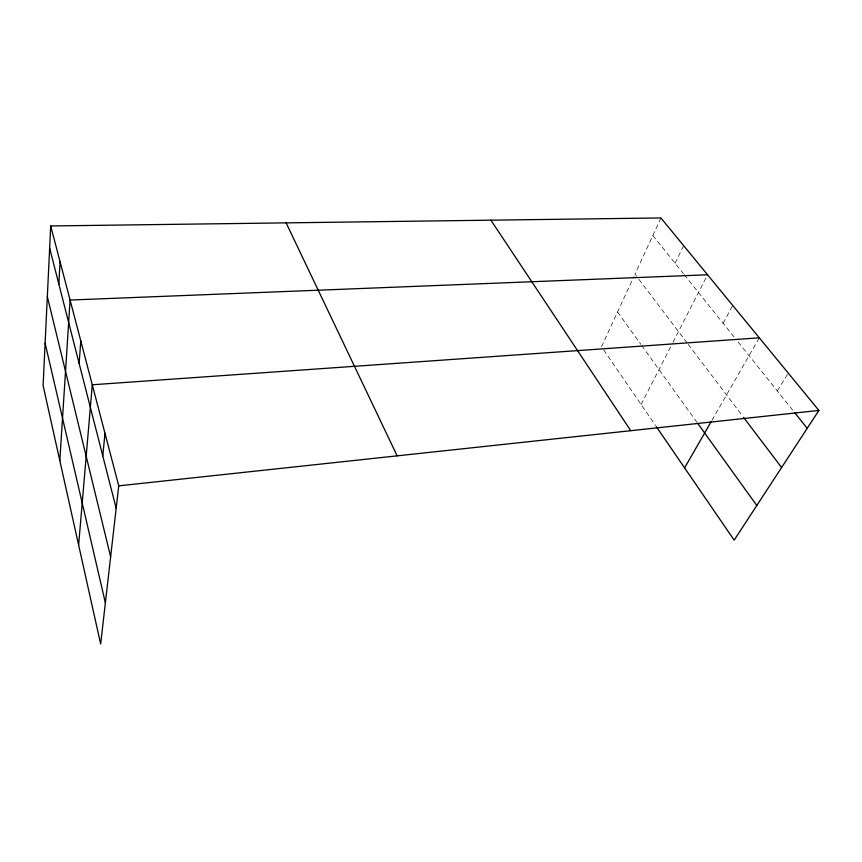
<?xml version="1.0" encoding="UTF-8"?>
<svg xmlns="http://www.w3.org/2000/svg" width="862" height="862" viewBox="0 0 862 862"><rect width="100%" height="100%" fill="white"/><g stroke="black" fill="none" stroke-linecap="round" stroke-linejoin="round"><path stroke-width="0.65" stroke-dasharray="4.31 3.23" d="M601.525 346.783L633.861 276.627M660.906 217.946L634.992 274.181L638.128 278.329M675.086 263.266L683.641 245.638M641.112 404.493L672.392 343.421M672.996 342.236L707.551 274.773M723.11 323.239L732.743 305.46M711.937 420.311L759.303 337.818M777.308 390.939L788.234 373.074M652.836 235.466L683.447 273.696M684.277 274.741L734.823 337.882M738.174 342.063L793.924 411.702M638.914 279.363L687.359 343.248M688.167 344.315L742.753 416.303M617.569 311.979L640.94 344.455M641.727 345.543L696.852 422.164M603.756 350.037L655.508 425.483"/><path stroke-width="1.29" d="M50.696 225.963L43.1 385.562L100.671 644.054L118.74 485.845L50.696 225.963L660.906 217.946L818.9 410.431L734.165 540.151L656.273 426.593M58.842 284.104L60.071 261.8M59.812 460.577L70.091 300.041L707.551 274.773M79.132 363.452L80.791 340.932M78.625 545.075L92.277 384.775L759.303 337.818M102.772 455.901L104.992 433.36M684.6 467.904L711.279 421.464M118.74 485.845L818.9 410.431M794.753 412.736L807.22 428.306M743.561 417.38L781.597 467.538M697.627 423.253L756.804 505.498M490.909 220.176L630.747 430.698M286.13 222.87L397.156 455.858M49.64 248.127L116.176 508.289M47.335 296.571L110.638 556.82M45.115 343.195L105.379 602.829"/></g></svg>
